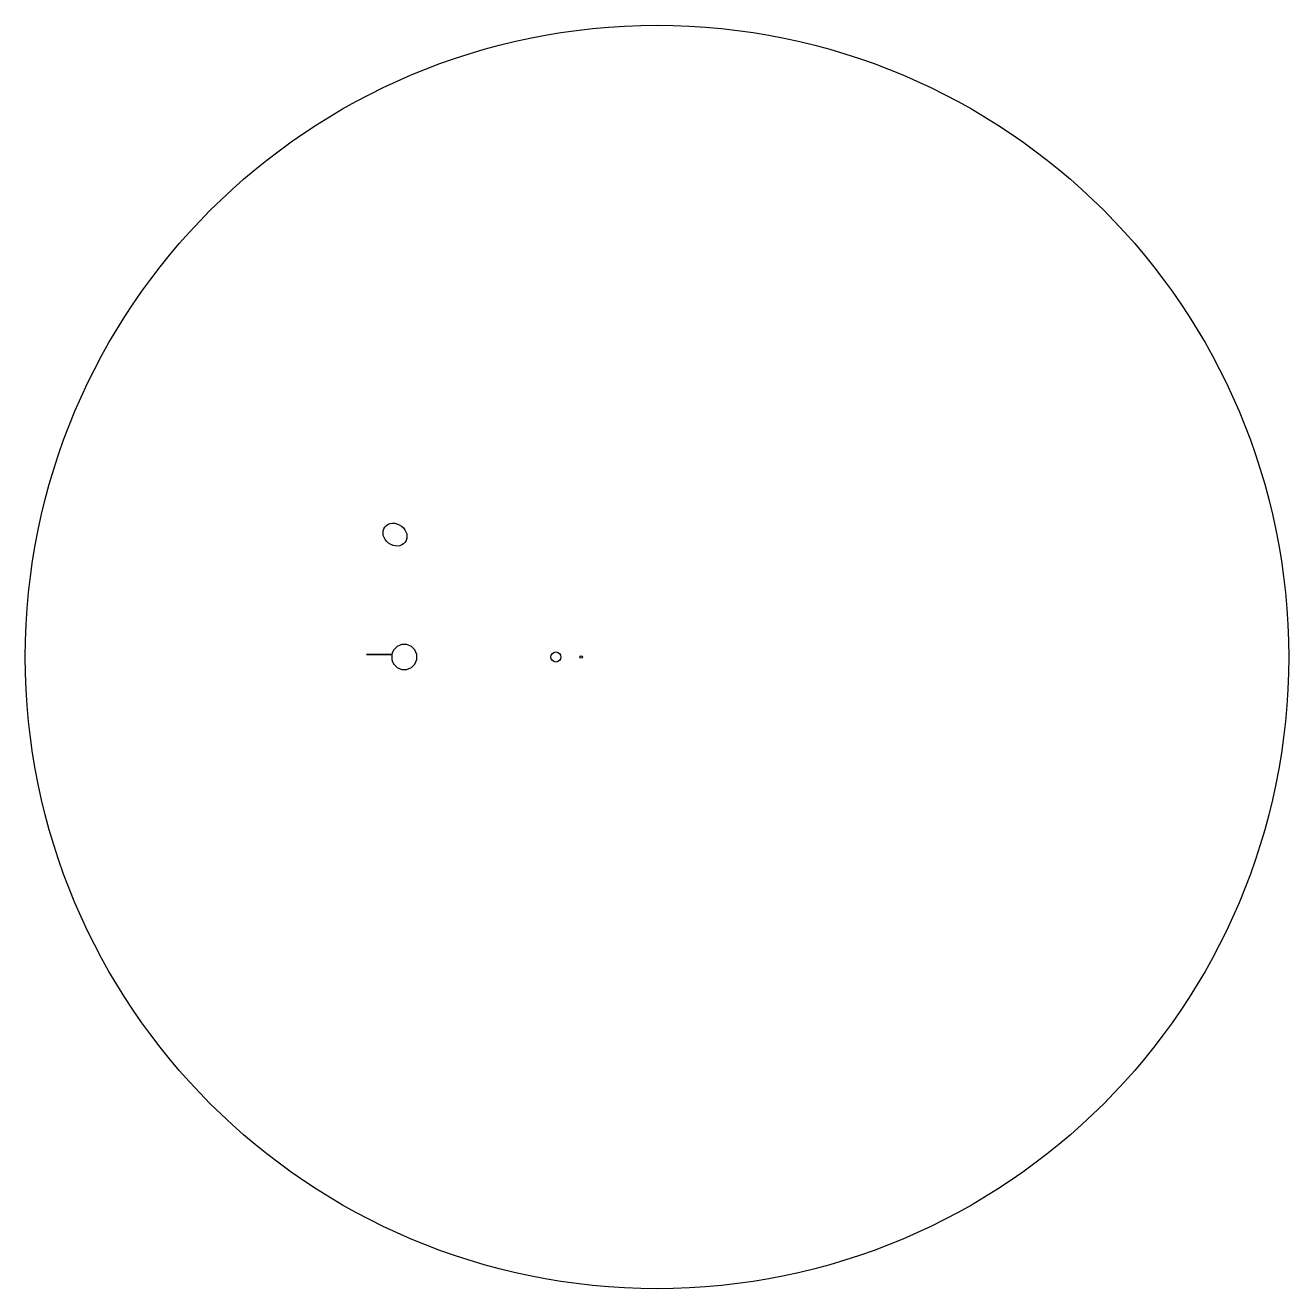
# Model space of a CAD drawing. Header units: metres. Extents: x -210 to 290, y -250 to 250.
import ezdxf

# ---------------------------------------------------------------- set-up
doc = ezdxf.new("R2010")
doc.units = ezdxf.units.M

msp = doc.modelspace()

# ---------------------------------------------------------------- linework, layer by layer
for centre, radius in [((40, 0), 250), ((0, 0), 2), ((10, 0, 3), 0.5), ((30, 0), 1e-13)]:
    msp.add_circle(centre, radius)
at = {"extrusion": (0.3, 0.4, 0.8)}
msp.add_circle((80, 0, 1), 5, dxfattribs=at)
at = {"extrusion": (0, 0, -1)}
msp.add_circle((60, 0), 5, dxfattribs=at)
at = {"extrusion": (0, 1, 0)}
msp.add_circle((70, 0, 1), 5, dxfattribs=at)

doc.saveas('drawing.dxf')
